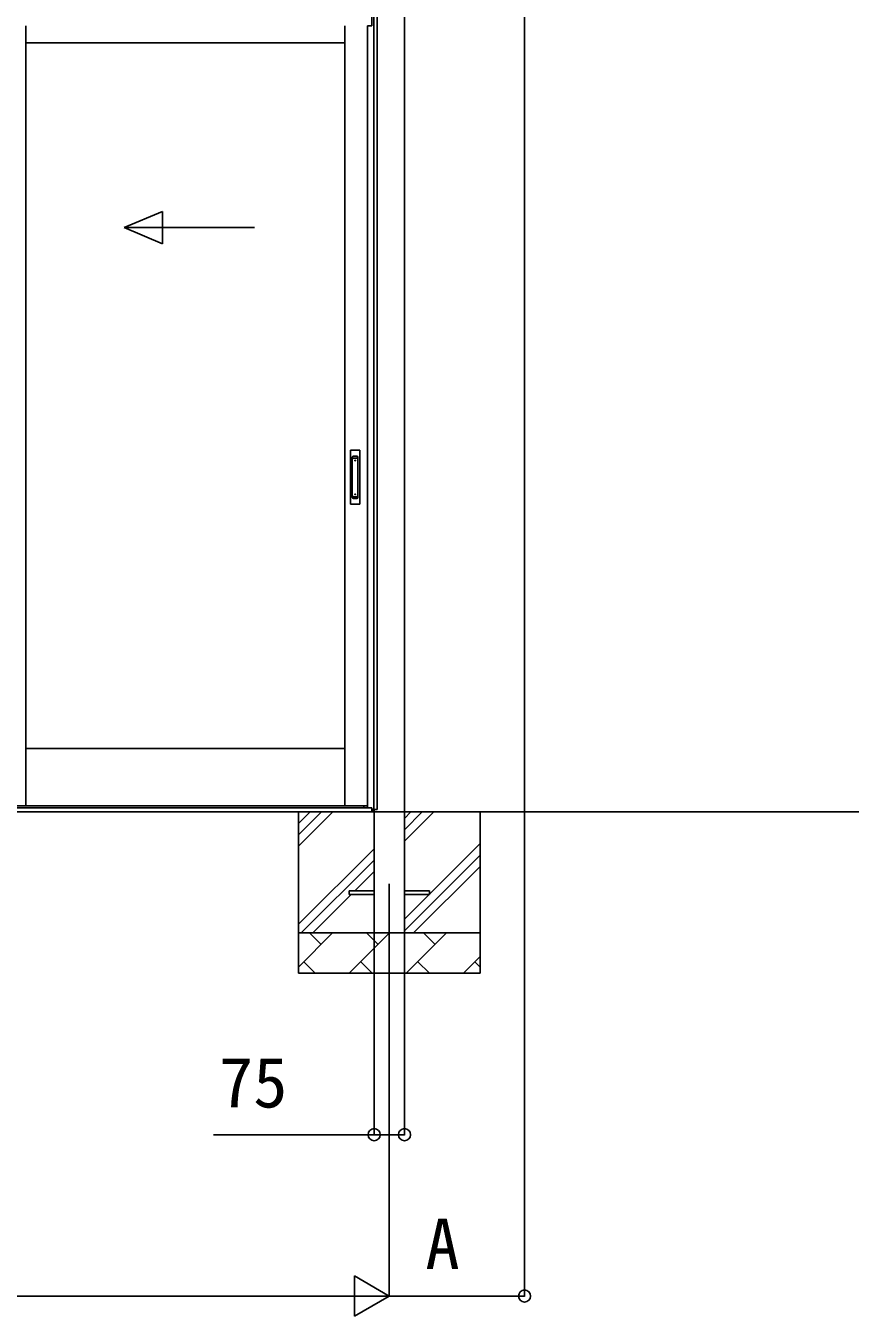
# Model space of a CAD drawing. Units: millimetres, scale not verified. Extents: x -8750 to 8750, y -13002 to 12947.
# Drawn here: x 918 to 2963, y 1232 to 4431 of the extents above; entities that cross this region are included whole.
import ezdxf
from ezdxf.enums import TextEntityAlignment as Align

# ---------------------------------------------------------------- set-up
doc = ezdxf.new("R2010")
doc.units = ezdxf.units.MM
doc.header["$LTSCALE"] = 70
for name, color, linetype in [('0-3_YKK_12', 2, 'Continuous'), ('0-4_YKK_A1', 4, 'Continuous'), ('0-5_YKK_D', 6, 'Continuous')]:
    doc.layers.add(name, color=color, linetype=linetype)
doc.styles.add('ＭＳ ゴシック', font='')
doc.styles.get('ＭＳ ゴシック').set_extended_font_data('MS Gothic')

msp = doc.modelspace()

# ---------------------------------------------------------------- linework, layer by layer
at = {"layer": '0-3_YKK_12'}
msp.add_line((1820, 2303.91), (1820, 2059.89), dxfattribs=at)
at = {"layer": '0-4_YKK_A1'}
for p, q in [((1776.5, 4430.9), (1776.5, 4460.9)), ((1777, 4460.9), (1777, 4430.9)), ((1781.2, 2487.9), (1781.2, 4460.9)), ((918.7, 2496.9), (918.7, 4430.9)), ((1777, 4430.9), (1766, 4430.9)), ((1710, 4388.9), (918.7, 4388.9)), ((1257.63, 3970.53), (1162.48, 3930.53)), ((1257.63, 3890.53), (1257.63, 3970.53)), ((1485.98, 3930.53), (1162.48, 3930.53)), ((1257.63, 3890.53), (1162.48, 3930.53)), ((1723.75, 3377.9), (1723.75, 3245.9)), ((1745.75, 3378.9), (1724.75, 3378.9)), ((1728.25, 3261.68), (1728.25, 3361.07)), ((1731.25, 3364.07), (1739.25, 3364.07)), ((1731.25, 3359.48), (1739.25, 3359.48)), ((1742.25, 3261.68), (1742.25, 3361.07)), ((1746.75, 3245.9), (1746.75, 3377.9)), ((1731.25, 3263.27), (1739.25, 3263.27)), ((1724.75, 3244.9), (1745.75, 3244.9)), ((1731.25, 3258.68), (1739.25, 3258.68)), ((1710, 2638.9), (918.7, 2638.9)), ((1710, 2496.9), (918.7, 2496.9)), ((1756.5, 2491.9), (1756.5, 2496.9)), ((7250, 2481.9), (-7250, 2481.9)), ((1776.5, 2491.9), (-1776.5, 2491.9)), ((1776.5, 2481.9), (-1776.5, 2481.9)), ((1756.5, 2491.9), (-1756.5, 2491.9)), ((1595, 2481.9), (1595, 2081.9)), ((1595, 2396.85), (1680.05, 2481.9)), ((1595, 2425.13), (1651.77, 2481.9)), ((1595, 2453.42), (1623.48, 2481.9)), ((1776.5, 2481.9), (1776.5, 2492.4)), ((1777, 2492.4), (1777, 2481.9)), ((1777, 2481.9), (1782, 2481.9)), ((1782, 2481.9), (1782, 2487.9)), ((1857.5, 2409.35), (1930.05, 2481.9)), ((1857.5, 2437.63), (1901.77, 2481.9)), ((1857.5, 2465.92), (1873.48, 2481.9)), ((2045, 2481.9), (2045, 2081.9)), ((1857.5, 2215.92), (2045, 2403.42)), ((1595, 2203.42), (1782.5, 2390.92)), ((1857.5, 2187.63), (2045, 2375.13)), ((1601.77, 2181.9), (1782.5, 2362.63)), ((1880.05, 2181.9), (2045, 2346.85)), ((1734.55, 2286.4), (1782.5, 2334.35)), ((1630.05, 2181.9), (1725.55, 2277.4)), ((1782.5, 2286.4), (1720, 2286.4)), ((1720, 2277.4), (1720, 2286.4)), ((1782.5, 2277.4), (1720, 2277.4)), ((1920, 2286.4), (1857.5, 2286.4)), ((1920, 2277.4), (1857.5, 2277.4)), ((1920, 2277.4), (1920, 2286.4)), ((1595, 2181.9), (2045, 2181.9)), ((1595, 2097.59), (1679.31, 2181.9)), ((1650.76, 2153.35), (1622.21, 2181.9)), ((1720.74, 2081.9), (1820.74, 2181.9)), ((1792.18, 2153.35), (1763.63, 2181.9)), ((1862.16, 2081.9), (1962.16, 2181.9)), ((1933.6, 2153.35), (1905.05, 2181.9)), ((2003.58, 2081.9), (2045, 2123.32)), ((2045, 2081.9), (1595, 2081.9)), ((1607.87, 2110.45), (1636.42, 2081.9)), ((1749.29, 2110.45), (1777.84, 2081.9)), ((1890.71, 2110.45), (1919.26, 2081.9)), ((2032.13, 2110.45), (2045, 2097.59))]:
    msp.add_line(p, q, dxfattribs=at)
for points in [[(1782.5, 2181.9), (1857.5, 2181.9), (1857.5, 2481.9), (1857.5, 4984.9)], [(1790, 2487.9), (1790, 4460.9), (1777, 4460.9)], [(918.7, 2496.9), (858.7, 2496.9), (858.7, 4430.9)], [(1766, 2496.9), (1710, 2496.9), (1710, 4430.9)], [(1766, 4430.9), (1766, 2492.4), (1777, 2492.4)], [(1778.1, 2481.9), (1778.1, 2487.9), (1790, 2487.9)], [(1782.5, 2487.9), (1782.5, 2481.9), (1782.5, 2181.9)]]:
    msp.add_lwpolyline(points, dxfattribs=at)
for centre in [(1735.25, 3353.4), (1735.25, 3269.4)]:
    msp.add_circle(centre, 1, dxfattribs=at)
for centre, radius, start, end in [((1724.75, 3377.9), 1, 90, 180), ((1731.25, 3361.07), 3, 90, 180), ((1731.25, 3356.48), 3, 90, 180), ((1739.25, 3361.07), 3, 0, 90), ((1739.25, 3356.48), 3, 0, 90), ((1745.75, 3377.9), 1, 0, 90), ((1731.25, 3266.27), 3, 180, 270), ((1739.25, 3266.27), 3, 270, 0), ((1724.75, 3245.9), 1, 180, 270), ((1731.25, 3261.68), 3, 180, 270), ((1739.25, 3261.68), 3, 270, 0), ((1745.75, 3245.9), 1, 270, 0)]:
    msp.add_arc(centre, radius, start, end, dxfattribs=at)
at = {"layer": '0-5_YKK_D'}
for p, q in [((2155.5, 5227.76), (2155.5, 1280.9)), ((1782.5, 2180.9), (1782.5, 1680.9)), ((1857.5, 2180.9), (1857.5, 1680.9)), ((1820, 2058.89), (1820, 1280.9)), ((1820, 2058.89), (1820, 1280.9)), ((1820, 1281.9), (1733.4, 1331.9)), ((1733.4, 1331.9), (1733.4, 1231.9)), ((-1720, 1281.9), (1720, 1281.9)), ((1820, 1281.9), (1646.79, 1281.9)), ((1820, 1281.9), (1733.4, 1231.9)), ((1820, 1281.9), (2155.5, 1281.9))]:
    msp.add_line(p, q, dxfattribs=at)
msp.add_lwpolyline([(1857.5, 1681.9), (1782.5, 1681.9), (1384.21, 1681.9)], dxfattribs=at)
for centre in [(1782.5, 1681.9), (1857.5, 1681.9), (2155.5, 1281.9)]:
    msp.add_circle(centre, 15, dxfattribs=at)

# ---------------------------------------------------------------- texts
at = {"layer": '0-5_YKK_D', "style": 'ＭＳ ゴシック'}
for s, p in [('75', (1397.78, 1711.9)), ('A', (1909.51, 1311.9))]:
    msp.add_text(s, height=124.6, dxfattribs=at).set_placement(p, align=Align.BOTTOM_LEFT)

doc.saveas('drawing.dxf')
